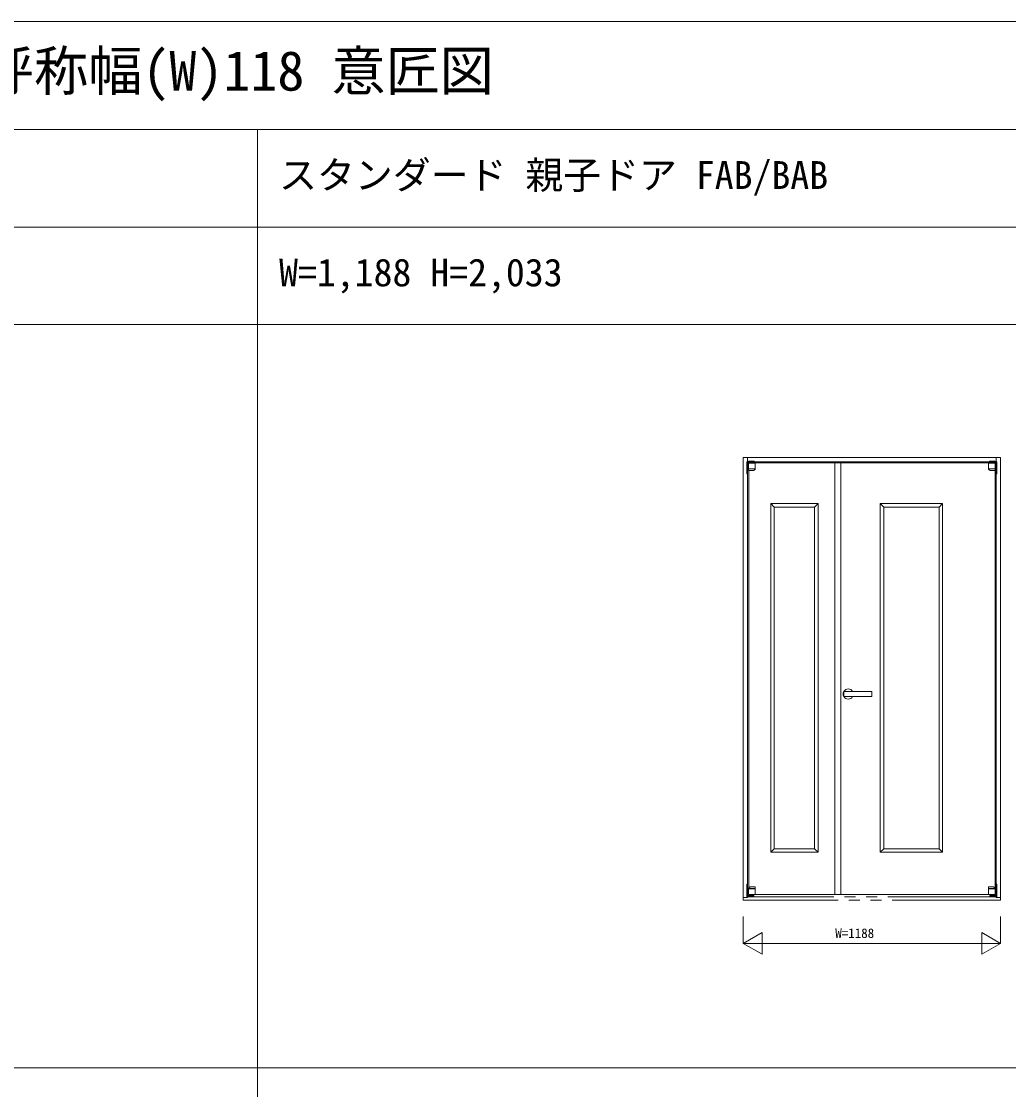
# Model space of a CAD drawing. Units: millimetres, scale not verified. Extents: x -14341 to 14341, y -10000 to 10000.
# Drawn here: x -4030 to 529, y 5065 to 10000 of the extents above; entities that cross this region are included whole.
import ezdxf
from ezdxf.enums import TextEntityAlignment as Align

# ---------------------------------------------------------------- set-up
doc = ezdxf.new("R2010")
doc.units = ezdxf.units.MM
doc.header["$LTSCALE"] = 50
doc.linetypes.add('USER2', pattern=[15, 10, -1, 1, -1, 1, -1])
doc.layers.add('0-0_0', color=7, linetype='Continuous')
for name, color, linetype, lineweight in [('0-1_YKK_F1', 7, 'Continuous', 18), ('0-2_YKK_A1', 4, 'Continuous', 18), ('0-3_YKK_N1', 2, 'Continuous', 18)]:
    doc.layers.add(name, color=color, linetype=linetype, lineweight=lineweight)
doc.styles.add('ＭＳ ゴシック', font='')
doc.styles.get('ＭＳ ゴシック').set_extended_font_data('MS Gothic')

msp = doc.modelspace()

# ---------------------------------------------------------------- linework, layer by layer
at = {"layer": '0-1_YKK_F1'}
for p, q in [((-14340.01, 10000), (14341.01, 10000)), ((-14340.01, 9500), (14159.99, 9500)), ((-2940.01, -10000), (-2940.01, 9500)), ((-14340.01, 9050), (14159.99, 9050)), ((-14340.01, 8600), (14159.99, 8600)), ((-14340.01, 5165), (14159.99, 5165))]:
    msp.add_line(p, q, dxfattribs=at)
at = {"layer": '0-2_YKK_A1'}
for p, q in [((-679.51, 7965), (-679.51, 7961)), ((-679.51, 7961), (-679.51, 7960)), ((-679.51, 7954), (-679.51, 7960)), ((-676.51, 7960), (-679.51, 7960)), ((-679.51, 7952), (-679.51, 7946)), ((-679.51, 7916), (-679.51, 7946)), ((-676.51, 7964.58), (-676.51, 7965.5)), ((-676.51, 7954), (-676.51, 7960)), ((-676.51, 7946), (-676.51, 7952)), ((-676.51, 7946), (-676.51, 7916)), ((-674.51, 7965), (-671.61, 7965)), ((-671.61, 7962), (-674.51, 7962)), ((-672.51, 7933.3), (-672.51, 7958.8)), ((-672.16, 7958.8), (-669.68, 7958.8)), ((-671.91, 7959.1), (-662.11, 7959.1)), ((-671.91, 7958.8), (-671.91, 7959.1)), ((-671.61, 7966), (-671.61, 7969)), ((-645.61, 7969), (-671.61, 7969)), ((-645.61, 7966), (-671.61, 7966)), ((-671.61, 7966), (-671.61, 7964.22)), ((-662.11, 7965), (-671.61, 7965)), ((-671.61, 7964.22), (-671.61, 7962)), ((-671.61, 7962), (-662.11, 7962)), ((-662.11, 7958.8), (-662.11, 7966)), ((-662.11, 7962), (-655.11, 7962)), ((-655.11, 7966), (-655.11, 7958.8)), ((-645.61, 7965), (-655.11, 7965)), ((-645.61, 7966), (-645.61, 7969)), ((-645.61, 7964.22), (-645.61, 7966)), ((-643.31, 7960.5), (-196.51, 7960.5)), ((-643.31, 7960.5), (-643.31, 7958.8)), ((-642.42, 7958.8), (-641.51, 7958.8)), ((-641.51, 7957.9), (-641.51, 7958.8)), ((-641.51, 7958.8), (-641.51, 7933.3)), ((-273.51, 7960.5), (-273.51, 5966.5)), ((-246.51, 7960.5), (-246.51, 5966.5)), ((438.29, 7960.5), (-196.51, 7960.5)), ((436.5, 7957.9), (436.5, 7958.8)), ((437.4, 7958.8), (436.5, 7958.8)), ((436.5, 7958.8), (436.5, 7933.3)), ((438.29, 7960.5), (438.29, 7958.8)), ((440.59, 7966), (440.59, 7969)), ((440.59, 7969), (466.59, 7969)), ((440.59, 7966), (466.59, 7966)), ((440.59, 7964.22), (440.59, 7966)), ((440.59, 7965), (450.09, 7965)), ((450.09, 7966), (450.09, 7958.8)), ((457.09, 7962), (450.09, 7962)), ((457.09, 7958.8), (457.09, 7966)), ((457.09, 7965), (466.59, 7965)), ((466.59, 7962), (457.09, 7962)), ((466.89, 7959.1), (457.09, 7959.1)), ((467.15, 7958.8), (464.67, 7958.8)), ((466.59, 7966), (466.59, 7969)), ((466.59, 7966), (466.59, 7964.22)), ((469.49, 7965), (466.59, 7965)), ((466.59, 7964.22), (466.59, 7962)), ((466.59, 7962), (469.49, 7962)), ((466.89, 7958.8), (466.89, 7959.1)), ((467.5, 7933.3), (467.5, 7958.8)), ((471.49, 7964.58), (471.49, 7965.5)), ((471.49, 6014), (471.49, 7960)), ((471.49, 7954), (471.49, 7960)), ((471.49, 7960), (474.49, 7960)), ((471.49, 7946), (471.49, 7952)), ((471.49, 7946), (471.49, 7916)), ((474.49, 7965), (474.49, 7961)), ((474.49, 7961), (474.49, 7960)), ((474.49, 7954), (474.49, 7960)), ((474.49, 7952), (474.49, 7946)), ((474.49, 7916), (474.49, 7946)), ((-679.51, 7916), (-679.51, 7910)), ((-641.51, 7933.3), (-672.51, 7933.3)), ((-672.51, 7925.8), (-672.51, 7932.3)), ((-672.16, 7932.3), (-672.51, 7932.3)), ((-672.16, 7932.3), (-669.68, 7932.3)), ((-671.91, 7932.3), (-671.91, 7933.3)), ((-671.91, 7932.3), (-671.91, 7933.3)), ((-671.51, 5996.07), (-671.51, 7924.8)), ((-667.82, 7924.8), (-671.51, 7924.8)), ((-670.3, 7924.8), (-670.51, 7924.8)), ((-669.68, 7932.3), (-642.42, 7932.3)), ((-649.25, 7925), (-641.91, 7930.5)), ((-641.51, 7932.3), (-642.42, 7932.3)), ((-642.11, 7932.3), (-642.11, 7933.3)), ((-641.51, 7932.3), (-641.51, 7931.3)), ((436.5, 7933.3), (467.5, 7933.3)), ((436.5, 7932.3), (436.5, 7931.3)), ((436.5, 7932.3), (437.4, 7932.3)), ((444.23, 7925), (436.9, 7930.5)), ((437.1, 7932.3), (437.1, 7933.3)), ((464.67, 7932.3), (437.4, 7932.3)), ((462.81, 7924.8), (466.5, 7924.8)), ((467.15, 7932.3), (464.67, 7932.3)), ((465.29, 7924.8), (465.5, 7924.8)), ((466.49, 5996.07), (466.49, 7924.8)), ((466.9, 7932.3), (466.9, 7933.3)), ((466.9, 7932.3), (466.9, 7933.3)), ((467.15, 7932.3), (467.5, 7932.3)), ((467.5, 7925.8), (467.5, 7932.3)), ((474.49, 7916), (474.49, 7910)), ((-569.01, 7772), (-569.01, 6162)), ((-351.01, 7772), (-569.01, 7772)), ((-553.01, 7756), (-569.01, 7772)), ((-553.01, 7756), (-553.01, 6178)), ((-367.01, 7756), (-553.01, 7756)), ((-367.01, 7756), (-351.01, 7772)), ((-63.51, 7772), (-63.51, 6162)), ((223.49, 7772), (-63.51, 7772)), ((-47.51, 7756), (-63.51, 7772)), ((-47.51, 7756), (-47.51, 6178)), ((207.49, 7756), (-47.51, 7756)), ((207.49, 7756), (223.49, 7772)), ((-232.51, 6897.75), (-232.51, 6903.5)), ((-232.51, 6887.25), (-232.51, 6897.75)), ((-232.51, 6881.5), (-232.51, 6887.25)), ((-103.51, 6904.5), (-231.51, 6904.5)), ((-231.51, 6880.5), (-103.51, 6880.5)), ((-102.51, 6903.5), (-102.51, 6897.75)), ((-553.01, 6178), (-569.01, 6162)), ((-367.01, 6178), (-351.01, 6162)), ((-47.51, 6178), (-63.51, 6162)), ((207.49, 6178), (223.49, 6162)), ((-679.51, 6014), (-679.51, 5952.5)), ((-676.51, 6014), (-679.51, 6014)), ((-679.51, 5972), (-679.51, 5970)), ((-676.51, 6014), (-676.51, 5964)), ((-672.51, 5993.7), (-672.51, 5994.75)), ((-672.51, 5993.7), (-671.6, 5993.7)), ((-672.17, 5995.5), (-664.79, 6001.95)), ((-671.91, 5992.7), (-671.91, 5993.7)), ((-671.91, 5993.7), (-671.91, 5992.7)), ((-671.6, 5993.7), (-641.51, 5993.7)), ((-671.6, 5992.7), (-641.51, 5992.7)), ((-664.13, 6002.2), (-655.51, 6002.2)), ((-663.64, 6002.2), (-663.54, 6002.2)), ((-655.51, 6002.2), (-650.79, 6002.2)), ((-650.79, 6002.2), (-646.2, 6002.2)), ((-646.2, 6002.2), (-642.51, 6002.2)), ((-642.11, 5993.7), (-642.11, 5992.7)), ((-641.51, 6001.2), (-641.51, 5993.7)), ((436.49, 6001.2), (436.49, 5993.7)), ((466.59, 5993.7), (436.49, 5993.7)), ((466.59, 5992.7), (436.49, 5992.7)), ((437.09, 5993.7), (437.09, 5992.7)), ((441.18, 6002.2), (437.49, 6002.2)), ((445.77, 6002.2), (441.18, 6002.2)), ((450.49, 6002.2), (445.77, 6002.2)), ((459.12, 6002.2), (450.49, 6002.2)), ((458.63, 6002.2), (458.52, 6002.2)), ((467.15, 5995.5), (459.77, 6001.95)), ((467.49, 5993.7), (466.59, 5993.7)), ((466.89, 5992.7), (466.89, 5993.7)), ((466.89, 5993.7), (466.89, 5992.7)), ((467.49, 5993.7), (467.49, 5994.75)), ((471.49, 6014), (471.49, 5964)), ((471.49, 6014), (474.49, 6014)), ((474.49, 6014), (474.49, 5952.5)), ((474.49, 5972), (474.49, 5970)), ((-696.51, 5952.5), (-676.51, 5952.5)), ((-679.51, 5970), (-679.51, 5964)), ((-647.11, 5959), (-679.51, 5959)), ((-676.51, 5952.5), (-676.51, 5956.4)), ((-672.51, 5959), (-674.91, 5959)), ((-672.11, 5962), (-674.51, 5962)), ((-671.6, 5966.2), (-672.51, 5966.2)), ((-665.17, 5966.2), (-671.6, 5966.2)), ((-670.71, 5965.9), (-670.91, 5965.9)), ((-670.71, 5965.9), (-667.31, 5965.9)), ((-667.31, 5964.3), (-667.31, 5966.2)), ((-664.51, 5962.3), (-664.51, 5964.3)), ((-661.61, 5962), (-661.61, 5962.3)), ((-654.61, 5962.3), (-654.61, 5962)), ((-650.1, 5966.2), (-644.34, 5966.2)), ((-647.11, 5962), (-647.11, 5959)), ((-644.34, 5966.2), (-641.86, 5966.2)), ((-643.31, 5965.9), (-617.91, 5965.9)), ((-196.51, 5966.5), (-641.51, 5966.5)), ((-617.91, 5965.9), (-611.91, 5965.9)), ((-611.91, 5965.9), (-611.91, 5966.5)), ((-196.51, 5966.5), (436.49, 5966.5)), ((406.89, 5965.9), (406.89, 5966.5)), ((412.89, 5965.9), (406.89, 5965.9)), ((438.29, 5965.9), (412.89, 5965.9)), ((439.32, 5966.2), (436.84, 5966.2)), ((445.09, 5966.2), (439.32, 5966.2)), ((442.09, 5962), (442.09, 5959)), ((442.09, 5959), (474.49, 5959)), ((449.59, 5962.3), (449.59, 5962)), ((456.59, 5962), (456.59, 5962.3)), ((459.49, 5962.3), (459.49, 5964.3)), ((460.16, 5966.2), (466.59, 5966.2)), ((462.29, 5964.3), (462.29, 5966.2)), ((465.69, 5965.9), (462.29, 5965.9)), ((465.69, 5965.9), (465.89, 5965.9)), ((466.59, 5966.2), (467.49, 5966.2)), ((467.09, 5962), (469.49, 5962)), ((467.49, 5959), (469.89, 5959)), ((471.49, 5952.5), (471.49, 5956.4)), ((474.49, 5970), (474.49, 5964))]:
    msp.add_line(p, q, dxfattribs=at)
at = {"layer": '0-2_YKK_A1', "linetype": 'USER2'}
for p, q in [((-696.51, 5940.5), (-696.51, 5952.5)), ((-676.51, 5952.5), (-696.51, 5952.5)), ((491.49, 5940.5), (-696.51, 5940.5)), ((471.49, 5956), (-676.51, 5956)), ((-676.51, 5956), (-676.51, 5952.5)), ((-676.51, 5956), (-676.51, 5952.5)), ((-676.51, 5956), (-676.51, 5952.5)), ((471.49, 5956), (471.49, 5952.5)), ((471.49, 5956), (471.49, 5952.5)), ((471.49, 5952.5), (491.49, 5952.5)), ((491.49, 5940.5), (491.49, 5952.5))]:
    msp.add_line(p, q, dxfattribs=at)
at = {"layer": '0-2_YKK_A1'}
for points in [[(-676.51, 6014), (-676.51, 7985.5), (-696.51, 7985.5), (-696.51, 5952.5)], [(-679.51, 7965), (-679.51, 7945.4), (-679.51, 7910)], [(-679.51, 7965), (-676.51, 7965), (-676.51, 7964.58)], [(-679.51, 7954), (-679.51, 7952), (-676.51, 7952), (-676.51, 7954)], [(466.59, 7965.5), (471.49, 7965.5), (471.49, 7985.5), (-676.51, 7985.5), (-676.51, 7965.5), (440.59, 7965.5)], [(-672.51, 7957.9), (-672.51, 7958.8), (-672.16, 7958.8)], [(-669.68, 7958.8), (-648.85, 7958.8), (-642.42, 7958.8)], [(-659.41, 7958.8), (-662.28, 7958.8), (-664.65, 7958.8)], [(-655.11, 7962), (-645.61, 7962), (-645.61, 7964.22)], [(-655.11, 7959.1), (-643.31, 7959.1), (-643.31, 7958.8)], [(464.67, 7958.8), (443.83, 7958.8), (437.4, 7958.8)], [(450.09, 7959.1), (438.29, 7959.1), (438.29, 7958.8)], [(450.09, 7962), (440.59, 7962), (440.59, 7964.22)], [(454.39, 7958.8), (457.27, 7958.8), (459.63, 7958.8)], [(467.5, 7957.9), (467.5, 7958.8), (467.15, 7958.8)], [(471.49, 7985.5), (491.49, 7985.5), (491.49, 5952.5), (471.49, 5952.5)], [(474.49, 7965), (471.49, 7965), (471.49, 7964.58)], [(474.49, 7954), (474.49, 7952), (471.49, 7952), (471.49, 7954)], [(474.49, 7965), (474.49, 7945.4), (474.49, 7910)], [(-679.51, 7910), (-676.51, 7910), (-676.51, 7916)], [(-649.85, 7924.8), (-658.51, 7924.8), (-663.23, 7924.8), (-667.82, 7924.8)], [(444.83, 7924.8), (453.5, 7924.8), (458.22, 7924.8), (462.81, 7924.8)], [(474.49, 7910), (471.49, 7910), (471.49, 7916)], [(-569.01, 6162), (-351.01, 6162), (-351.01, 7772)], [(-553.01, 6178), (-367.01, 6178), (-367.01, 7756)], [(-63.51, 6162), (223.49, 6162), (223.49, 7772)], [(-47.51, 6178), (207.49, 6178), (207.49, 7756)], [(-102.51, 6897.75), (-102.51, 6887.25), (-102.51, 6881.5)], [(-672.51, 5966.2), (-672.51, 5992.7), (-671.6, 5992.7)], [(-641.51, 5992.7), (-641.51, 5966.2), (-641.86, 5966.2)], [(436.49, 5992.7), (436.49, 5966.2), (436.84, 5966.2)], [(467.49, 5966.2), (467.49, 5992.7), (466.59, 5992.7)], [(-647.11, 5959), (-647.11, 5956.4), (-679.51, 5956.4)], [(-647.11, 5962), (-669.11, 5962), (-672.11, 5962)], [(-671.91, 5966.2), (-671.91, 5965.9), (-670.91, 5965.9)], [(-649.71, 5966.2), (-649.71, 5964.3), (-667.31, 5964.3)], [(-665.17, 5966.2), (-655.51, 5966.2), (-650.1, 5966.2)], [(-652.51, 5964.3), (-652.51, 5962.3), (-664.51, 5962.3)], [(-649.71, 5965.9), (-643.31, 5965.9), (-643.31, 5966.2)], [(444.69, 5965.9), (438.29, 5965.9), (438.29, 5966.2)], [(442.09, 5962), (464.09, 5962), (467.09, 5962)], [(442.09, 5959), (442.09, 5956.4), (474.49, 5956.4)], [(444.69, 5966.2), (444.69, 5964.3), (462.29, 5964.3)], [(460.16, 5966.2), (450.49, 5966.2), (445.09, 5966.2)], [(447.49, 5964.3), (447.49, 5962.3), (459.49, 5962.3)], [(466.89, 5966.2), (466.89, 5965.9), (465.89, 5965.9)]]:
    msp.add_lwpolyline(points, dxfattribs=at)
msp.add_lwpolyline([(-246.51, 5966.5), (-273.51, 5966.5), (-273.51, 7960.5), (-246.51, 7960.5)], close=True, dxfattribs=at)
for centre, radius, start, end in [((-674.51, 7960), 5, 90, 180), ((-674.51, 7960), 2, 90, 180), ((469.49, 7960), 5, 0, 90), ((469.49, 7960), 2, 0, 90), ((-671.51, 7925.8), 1, 180, 270), ((-649.85, 7925.8), 1, 270, 306.8699), ((-642.51, 7931.3), 1, 306.8699, 0), ((437.5, 7931.3), 1, 180, 233.1301), ((444.83, 7925.8), 1, 233.1301, 270), ((466.5, 7925.8), 1, 270, 0), ((-211.51, 6892.5), 23.5, 30.70636, 149.36289), ((-211.51, 6892.5), 23.5, 153.33134, 206.66866), ((-231.51, 6903.5), 1, 90, 180), ((-231.51, 6881.5), 1, 180, 270), ((-211.51, 6892.5), 23.5, 210.63711, 329.29364), ((-103.51, 6903.5), 1, 0, 90), ((-103.51, 6881.5), 1, 270, 0), ((-671.51, 5994.75), 1, 131.18593, 180), ((-664.13, 6001.2), 1, 90, 131.18593), ((-642.51, 6001.2), 1, 0, 90), ((437.49, 6001.2), 1, 90, 180), ((459.12, 6001.2), 1, 48.81407, 90), ((466.49, 5994.75), 1, 0, 48.81407), ((-674.51, 5964), 5, 180, 270), ((-674.51, 5964), 2, 180, 270), ((469.49, 5964), 2, 270, 0), ((469.49, 5964), 5, 270, 0)]:
    msp.add_arc(centre, radius, start, end, dxfattribs=at)
at = {"layer": '0-3_YKK_N1'}
for p, q in [((-696.51, 5865.5), (-696.51, 5740.5)), ((491.49, 5865.5), (491.49, 5740.5)), ((-696.51, 5740.5), (-609.91, 5790.5)), ((-609.91, 5790.5), (-609.91, 5690.5)), ((404.89, 5790.5), (404.89, 5690.5)), ((404.89, 5790.5), (491.49, 5740.5)), ((-696.51, 5740.5), (491.49, 5740.5)), ((-696.51, 5740.5), (-609.91, 5690.5)), ((404.89, 5690.5), (491.49, 5740.5))]:
    msp.add_line(p, q, dxfattribs=at)

# ---------------------------------------------------------------- texts
at = {"layer": '0-0_0', "style": 'ＭＳ ゴシック'}
for s, height, p in [('BDAHP01  木質インテリア建材 Smayell(スマエル) 室内ドア スタンダード 親子ドア 呼称幅(W)118 意匠図', 183.3, (-13840.01, 9625)), ('スタンダード 親子ドア FAB/BAB', 128.3, (-2840.01, 9187.5)), ('W=1,188 H=2,033', 128.3, (-2840.01, 8737.5))]:
    msp.add_text(s, height=height, dxfattribs=at).set_placement(p, align=Align.BOTTOM_LEFT)
at = {"layer": '0-3_YKK_N1', "color": 7, "style": 'ＭＳ ゴシック'}
msp.add_text('W=1188', height=43.99, dxfattribs=at).set_placement((-271.51, 5752.5), align=Align.BOTTOM_LEFT)

doc.saveas('drawing.dxf')
